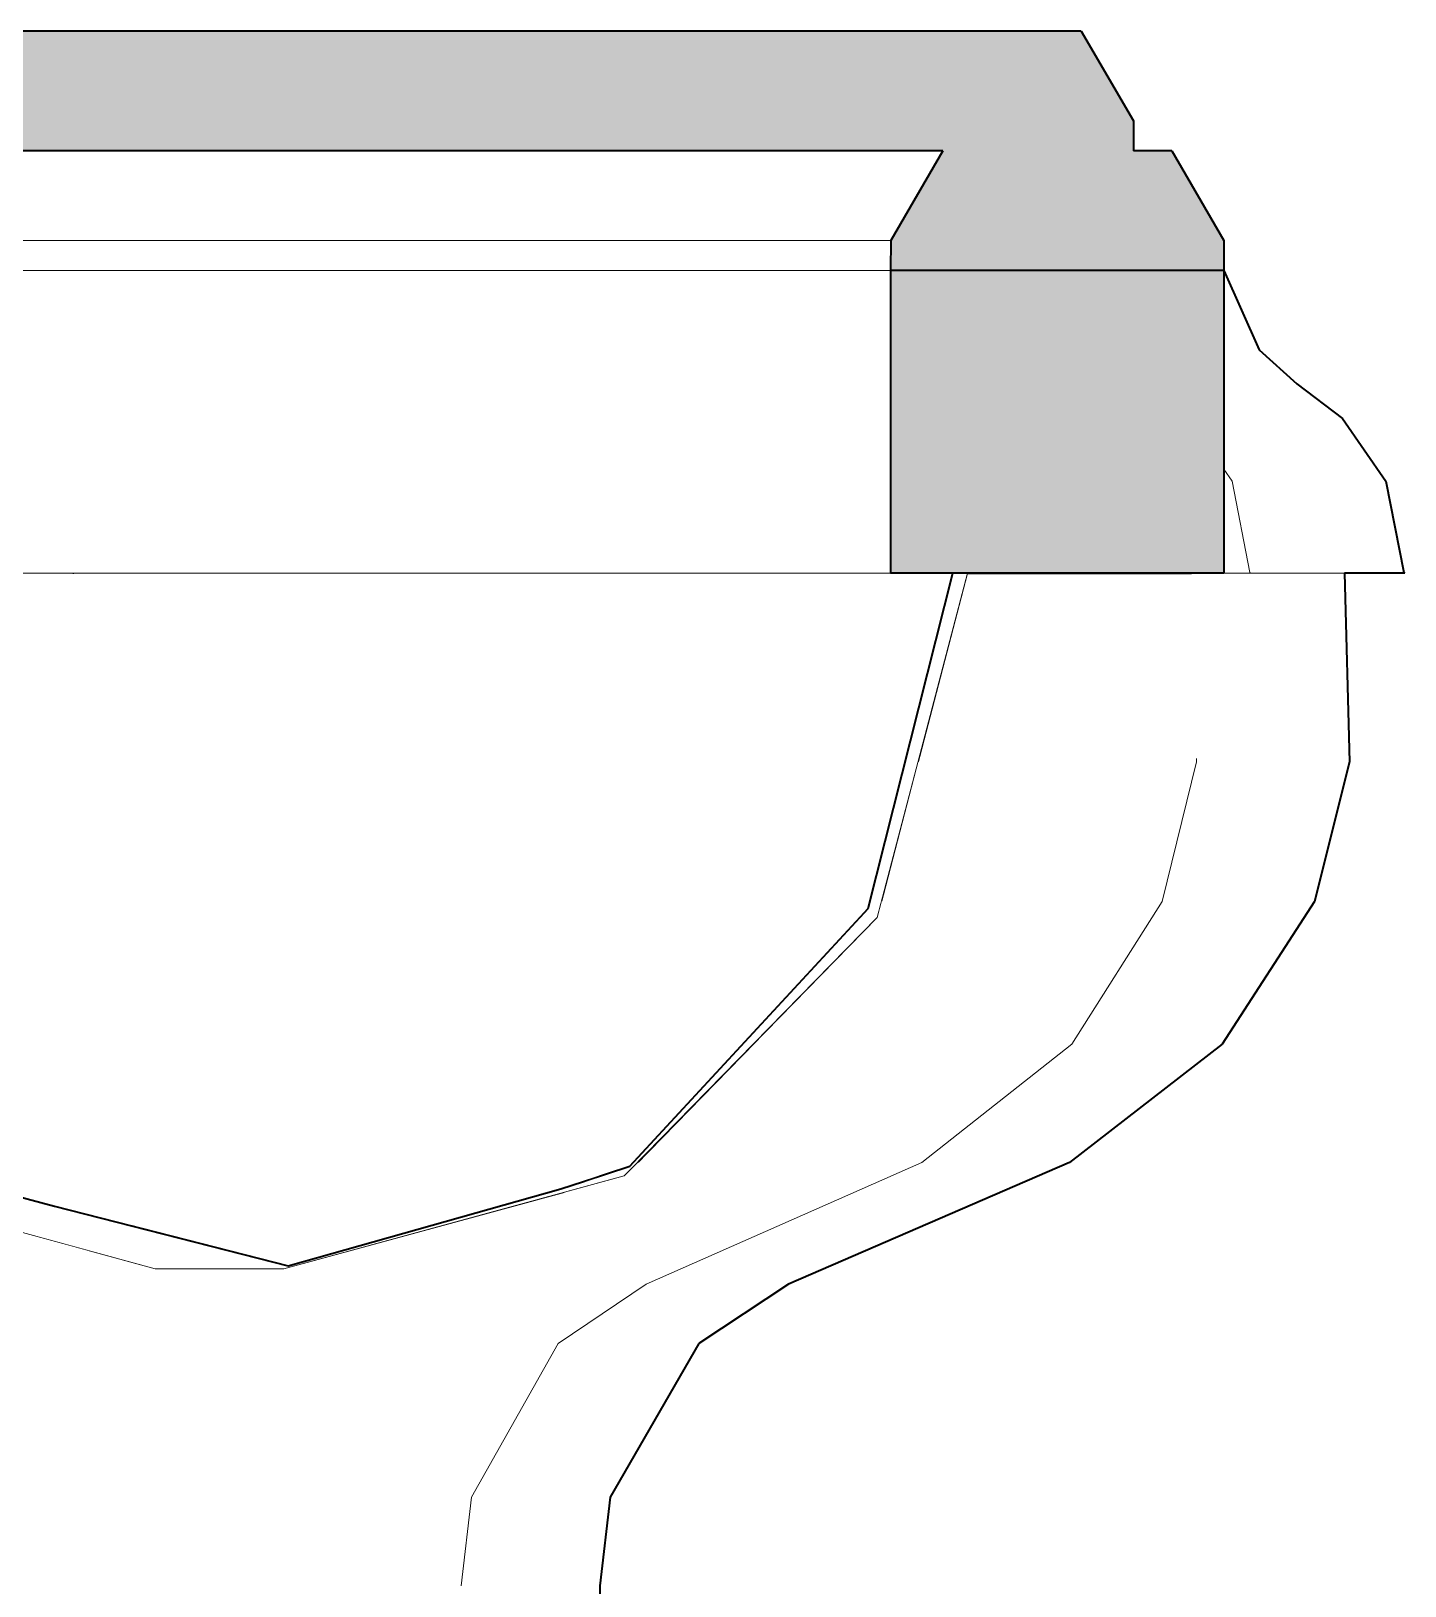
# Model space of a CAD drawing. Header units: millimetres. Extents: x -46169 to 237885, y -84465 to 18123.
# Drawn here: x 224892.7 to 225122.5, y -84152.6 to -83892.6 of the extents above; entities that cross this region are included whole.
import ezdxf

# ---------------------------------------------------------------- set-up
doc = ezdxf.new("R2010")
doc.units = ezdxf.units.MM
doc.header["$MEASUREMENT"] = 0
doc.linetypes.add('Wipeout_Contour', pattern=[1000, 0, -1000])
doc.layers.add('New_A-25-M_Wall_Ext', color=7, linetype='Continuous')
for name, color, linetype, lineweight, true_color in [('New_A-25-M_Wall_Ext_Pen_No__104', 7, 'Continuous', 15, 0xa6a6a6), ('New_A-25-M_Wall_Ext_Pen_No__44', 7, 'Continuous', 35, 0x444444), ('New_A-25-M_Wall_Ext_Pen_No__75', 7, 'Continuous', 20, 0x606060)]:
    doc.layers.add(name, color=color, linetype=linetype, lineweight=lineweight, true_color=true_color)

# ---------------------------------------------------------------- blocks, each defined once
blk = doc.blocks.new('Section Elem_420_4', base_point=(208268.76, -84332.61))
at = {"layer": 'New_A-25-M_Wall_Ext_Pen_No__44', "linetype": 'Continuous'}
for p, q in [((225068.3, -83892.61), (224803.06, -83892.61)), ((225068.3, -83892.61), (225077.05, -83907.61)), ((225077.05, -83907.61), (225077.05, -83912.61)), ((225083.45, -83912.61), (225077.05, -83912.61)), ((225083.45, -83912.61), (225092.19, -83927.61))]:
    blk.add_line(p, q, dxfattribs=at)
at = {"color": 254, "linetype": 'Wipeout_Contour', "lineweight": 0, "ltscale": 960117.741181}
blk.add_wipeout([(224833.07, -83983.22), (224901.05, -83983.22), (224901.05, -83932.64), (224833.07, -83932.64)], dxfattribs=at).dxf.layer = 'New_A-25-M_Wall_Ext'
at = {"color": 254, "linetype": 'Wipeout_Contour', "lineweight": 0, "ltscale": 720732.676478}
blk.add_wipeout([(225092.18, -83967.87), (225093.55, -83967.87), (225092.18, -83965.85)], dxfattribs=at).dxf.layer = 'New_A-25-M_Wall_Ext'
at = {"color": 254, "linetype": 'Wipeout_Contour', "lineweight": 0, "ltscale": 960929.177623}
blk.add_wipeout([(225061.43, -83983.22), (225061.51, -83983.32), (225086.8, -83983.32), (225086.8, -83983.22)], dxfattribs=at).dxf.layer = 'New_A-25-M_Wall_Ext'
at = {"color": 254, "linetype": 'Wipeout_Contour', "lineweight": 0, "ltscale": 960384.929528}
blk.add_wipeout([(224901.05, -83983.22), (224975.67, -83983.22), (224975.67, -83932.64), (224901.05, -83932.64)], dxfattribs=at).dxf.layer = 'New_A-25-M_Wall_Ext'
at = {"color": 254, "linetype": 'Wipeout_Contour', "lineweight": 0, "ltscale": 960991.925081}
blk.add_wipeout([(225092.18, -83983.14), (225096.5, -83983.14), (225093.55, -83967.87), (225092.18, -83967.87)], dxfattribs=at).dxf.layer = 'New_A-25-M_Wall_Ext'
at = {"color": 254, "linetype": 'Wipeout_Contour', "lineweight": 0, "ltscale": 960577.371686}
blk.add_wipeout([(224975.67, -83983.22), (225003.76, -83983.22), (225003.76, -83932.64), (224975.67, -83932.64)], dxfattribs=at).dxf.layer = 'New_A-25-M_Wall_Ext'
at = {"color": 254, "linetype": 'Wipeout_Contour', "lineweight": 0, "ltscale": 960334.885123}
blk.add_wipeout([(224899.84, -83983.27), (224926.45, -83998.79), (224930.53, -83983.22), (224899.85, -83983.22)], dxfattribs=at).dxf.layer = 'New_A-25-M_Wall_Ext'
at = {"color": 254, "linetype": 'Wipeout_Contour', "lineweight": 0, "ltscale": 961005.011698}
blk.add_wipeout([(225092.18, -83983.22), (225096.7, -83983.22), (225096.5, -83983.14), (225092.18, -83983.14)], dxfattribs=at).dxf.layer = 'New_A-25-M_Wall_Ext'
at = {"color": 254, "linetype": 'Wipeout_Contour', "lineweight": 0, "ltscale": 960655.72948}
blk.add_wipeout([(225003.76, -83983.22), (225017.49, -83983.22), (225017.49, -83932.64), (225003.76, -83932.64)], dxfattribs=at).dxf.layer = 'New_A-25-M_Wall_Ext'
at = {"color": 254, "linetype": 'Wipeout_Contour', "lineweight": 0, "ltscale": 960330.496143}
blk.add_wipeout([(224899.8, -83983.31), (224915.3, -84010.18), (224926.45, -83998.79), (224899.84, -83983.27)], dxfattribs=at).dxf.layer = 'New_A-25-M_Wall_Ext'
at = {"color": 254, "linetype": 'Wipeout_Contour', "lineweight": 0, "ltscale": 960716.978148}
blk.add_wipeout([(225036.44, -83932.64), (225017.49, -83932.64), (225017.49, -83983.22), (225036.44, -83983.22)], dxfattribs=at).dxf.layer = 'New_A-25-M_Wall_Ext'
at = {"color": 254, "linetype": 'Wipeout_Contour', "lineweight": 0, "ltscale": 960311.785984}
blk.add_wipeout([(224899.75, -83983.32), (224900.06, -84014.35), (224915.3, -84010.18), (224899.8, -83983.31)], dxfattribs=at).dxf.layer = 'New_A-25-M_Wall_Ext'
at = {"color": 254, "linetype": 'Wipeout_Contour', "lineweight": 0, "ltscale": 960467.050803}
blk.add_wipeout([(224926.45, -83998.79), (224959.55, -84017.09), (224968.44, -83983.22), (224930.53, -83983.22)], dxfattribs=at).dxf.layer = 'New_A-25-M_Wall_Ext'
at = {"color": 254, "linetype": 'Wipeout_Contour', "lineweight": 0, "ltscale": 960678.106363}
blk.add_wipeout([(225036.45, -83927.61), (225017.5, -83927.61), (225017.5, -83932.61), (225036.45, -83932.61)], dxfattribs=at).dxf.layer = 'New_A-25-M_Wall_Ext'
at = {"color": 254, "linetype": 'Wipeout_Contour', "lineweight": 0, "ltscale": 960281.340752}
blk.add_wipeout([(224899.7, -83983.31), (224884.83, -84010.18), (224900.06, -84014.35), (224899.75, -83983.32)], dxfattribs=at).dxf.layer = 'New_A-25-M_Wall_Ext'
at = {"color": 254, "linetype": 'Wipeout_Contour', "lineweight": 0, "ltscale": 960451.927126}
blk.add_wipeout([(224915.3, -84010.18), (224935.28, -84041.89), (224959.55, -84017.09), (224926.45, -83998.79)], dxfattribs=at).dxf.layer = 'New_A-25-M_Wall_Ext'
at = {"color": 254, "linetype": 'Wipeout_Contour', "lineweight": 0, "ltscale": 960616.854909}
blk.add_wipeout([(225003.76, -83932.61), (225017.5, -83932.61), (225017.5, -83927.61), (225003.76, -83927.61)], dxfattribs=at).dxf.layer = 'New_A-25-M_Wall_Ext'
at = {"color": 254, "linetype": 'Wipeout_Contour', "lineweight": 0, "ltscale": 960251.473758}
blk.add_wipeout([(224899.67, -83983.27), (224873.68, -83998.79), (224884.83, -84010.18), (224899.7, -83983.31)], dxfattribs=at).dxf.layer = 'New_A-25-M_Wall_Ext'
at = {"color": 254, "linetype": 'Wipeout_Contour', "lineweight": 0, "ltscale": 960601.082915}
blk.add_wipeout([(224959.55, -84017.09), (224987.58, -84031.42), (225000.22, -83983.22), (224968.44, -83983.22)], dxfattribs=at).dxf.layer = 'New_A-25-M_Wall_Ext'
at = {"layer": 'New_A-25-M_Wall_Ext_Pen_No__75', "linetype": 'Continuous'}
for p, q in [((225017.49, -83932.64), (225036.44, -83932.64)), ((225017.5, -83932.61), (225036.45, -83932.61))]:
    blk.add_line(p, q, dxfattribs=at)
at = {"color": 254, "linetype": 'Wipeout_Contour', "lineweight": 0, "ltscale": 960680.221026}
blk.add_wipeout([(225025.93, -83912.61), (225017.5, -83927.61), (225036.45, -83927.61), (225045.18, -83912.61)], dxfattribs=at).dxf.layer = 'New_A-25-M_Wall_Ext'
at = {"color": 254, "linetype": 'Wipeout_Contour', "lineweight": 0, "ltscale": 960538.488312}
blk.add_wipeout([(224975.67, -83932.61), (225003.76, -83932.61), (225003.76, -83927.61), (224975.67, -83927.61)], dxfattribs=at).dxf.layer = 'New_A-25-M_Wall_Ext'
at = {"color": 254, "linetype": 'Wipeout_Contour', "lineweight": 0, "ltscale": 960227.766025}
blk.add_wipeout([(224899.65, -83983.22), (224869.59, -83983.22), (224873.68, -83998.79), (224899.67, -83983.27)], dxfattribs=at).dxf.layer = 'New_A-25-M_Wall_Ext'
at = {"color": 254, "linetype": 'Wipeout_Contour', "lineweight": 0, "ltscale": 960390.98239}
blk.add_wipeout([(224900.06, -84014.35), (224902.13, -84050.96), (224935.28, -84041.89), (224915.3, -84010.18)], dxfattribs=at).dxf.layer = 'New_A-25-M_Wall_Ext'
at = {"layer": 'New_A-25-M_Wall_Ext_Pen_No__44', "linetype": 'Continuous'}
blk.add_line((225045.18, -83912.61), (225036.45, -83927.61), dxfattribs=at)
at = {"layer": 'New_A-25-M_Wall_Ext_Pen_No__75', "linetype": 'Continuous'}
for p, q in [((225003.76, -83932.61), (225017.5, -83932.61)), ((225003.76, -83932.64), (225017.49, -83932.64))]:
    blk.add_line(p, q, dxfattribs=at)
at = {"color": 254, "linetype": 'Wipeout_Contour', "lineweight": 0, "ltscale": 960617.699042}
blk.add_wipeout([(225003.76, -83927.61), (225017.5, -83927.61), (225025.93, -83912.61), (225011.1, -83912.61)], dxfattribs=at).dxf.layer = 'New_A-25-M_Wall_Ext'
at = {"color": 254, "linetype": 'Wipeout_Contour', "lineweight": 0, "ltscale": 960346.021935}
blk.add_wipeout([(224901.05, -83932.61), (224975.67, -83932.61), (224975.67, -83927.61), (224901.05, -83927.61)], dxfattribs=at).dxf.layer = 'New_A-25-M_Wall_Ext'
at = {"color": 254, "linetype": 'Wipeout_Contour', "lineweight": 0, "ltscale": 1680482.570212951}
blk.add_wipeout([(224899.85, -83983.22), (224899.65, -83983.22), (224899.67, -83983.27), (224899.7, -83983.31), (224899.75, -83983.32), (224899.8, -83983.31), (224899.84, -83983.27)], dxfattribs=at).dxf.layer = 'New_A-25-M_Wall_Ext'
at = {"color": 254, "linetype": 'Wipeout_Contour', "lineweight": 0, "ltscale": 960299.464192}
blk.add_wipeout([(224884.83, -84010.18), (224868.98, -84041.89), (224902.13, -84050.96), (224900.06, -84014.35)], dxfattribs=at).dxf.layer = 'New_A-25-M_Wall_Ext'
at = {"color": 254, "linetype": 'Wipeout_Contour', "lineweight": 0, "ltscale": 960575.689151}
blk.add_wipeout([(224935.28, -84041.89), (224953.04, -84066.7), (224987.58, -84031.42), (224959.55, -84017.09)], dxfattribs=at).dxf.layer = 'New_A-25-M_Wall_Ext'
at = {"layer": 'New_A-25-M_Wall_Ext_Pen_No__75', "linetype": 'Continuous'}
for p, q in [((225036.45, -83927.61), (225017.5, -83927.61)), ((224975.67, -83932.61), (225003.76, -83932.61)), ((224975.67, -83932.64), (225003.76, -83932.64)), ((224833.07, -83983.22), (224901.05, -83983.22)), ((224899.67, -83983.27), (224899.65, -83983.22)), ((224899.7, -83983.31), (224899.67, -83983.27)), ((224899.75, -83983.32), (224899.7, -83983.31)), ((224899.8, -83983.31), (224899.75, -83983.32)), ((224899.84, -83983.27), (224899.8, -83983.31)), ((224899.85, -83983.22), (224899.84, -83983.27)), ((224901.05, -83983.22), (224975.67, -83983.22))]:
    blk.add_line(p, q, dxfattribs=at)
at = {"color": 254, "linetype": 'Wipeout_Contour', "lineweight": 0, "ltscale": 960535.209997}
blk.add_wipeout([(224975.67, -83927.61), (225003.76, -83927.61), (225011.1, -83912.61), (224979.67, -83912.61)], dxfattribs=at).dxf.layer = 'New_A-25-M_Wall_Ext'
at = {"color": 254, "linetype": 'Wipeout_Contour', "lineweight": 0, "ltscale": 960078.798204}
blk.add_wipeout([(224833.06, -83932.61), (224901.05, -83932.61), (224901.05, -83927.61), (224833.06, -83927.61)], dxfattribs=at).dxf.layer = 'New_A-25-M_Wall_Ext'
at = {"color": 254, "linetype": 'Wipeout_Contour', "lineweight": 0, "ltscale": 960703.019164}
blk.add_wipeout([(224987.58, -84031.42), (225006.72, -84039.82), (225021.56, -83983.22), (225000.22, -83983.22)], dxfattribs=at).dxf.layer = 'New_A-25-M_Wall_Ext'
at = {"color": 254, "linetype": 'Wipeout_Contour', "lineweight": 0, "ltscale": 960474.19379}
blk.add_wipeout([(224902.13, -84050.96), (224905.87, -84079.61), (224953.04, -84066.7), (224935.28, -84041.89)], dxfattribs=at).dxf.layer = 'New_A-25-M_Wall_Ext'
at = {"layer": 'New_A-25-M_Wall_Ext_Pen_No__75', "linetype": 'Continuous'}
for p, q in [((225017.5, -83927.61), (225003.76, -83927.61)), ((224833.06, -83932.61), (224901.05, -83932.61)), ((224833.07, -83932.64), (224901.05, -83932.64)), ((224901.05, -83932.61), (224975.67, -83932.61)), ((224901.05, -83932.64), (224975.67, -83932.64)), ((224975.67, -83983.22), (225003.76, -83983.22))]:
    blk.add_line(p, q, dxfattribs=at)
at = {"color": 254, "linetype": 'Wipeout_Contour', "lineweight": 0, "ltscale": 960334.632567}
blk.add_wipeout([(224901.05, -83927.61), (224975.67, -83927.61), (224979.67, -83912.61), (224899.79, -83912.61)], dxfattribs=at).dxf.layer = 'New_A-25-M_Wall_Ext'
at = {"color": 254, "linetype": 'Wipeout_Contour', "lineweight": 0, "ltscale": 960670.485511}
blk.add_wipeout([(224953.04, -84066.7), (224966.17, -84081.24), (225006.72, -84039.82), (224987.58, -84031.42)], dxfattribs=at).dxf.layer = 'New_A-25-M_Wall_Ext'
at = {"color": 254, "linetype": 'Wipeout_Contour', "lineweight": 0, "ltscale": 1200385.891145645}
blk.add_wipeout([(224859.19, -84065.51), (224860.99, -84067.33), (224905.87, -84079.61), (224902.13, -84050.96), (224868.98, -84041.89)], dxfattribs=at).dxf.layer = 'New_A-25-M_Wall_Ext'
at = {"layer": 'New_A-25-M_Wall_Ext_Pen_No__75', "linetype": 'Continuous'}
blk.add_line((225003.76, -83927.61), (224975.67, -83927.61), dxfattribs=at)
at = {"color": 254, "linetype": 'Wipeout_Contour', "lineweight": 0, "ltscale": 960057.899851}
blk.add_wipeout([(224833.06, -83927.61), (224901.05, -83927.61), (224899.79, -83912.61), (224827.01, -83912.61)], dxfattribs=at).dxf.layer = 'New_A-25-M_Wall_Ext'
at = {"color": 254, "linetype": 'Wipeout_Contour', "lineweight": 0, "ltscale": 960754.897673}
blk.add_wipeout([(225006.72, -84039.82), (225012.09, -84041.4), (225027.35, -83983.22), (225021.56, -83983.22)], dxfattribs=at).dxf.layer = 'New_A-25-M_Wall_Ext'
at = {"color": 254, "linetype": 'Wipeout_Contour', "lineweight": 0, "ltscale": 1200663.513664995}
blk.add_wipeout([(224953.04, -84066.7), (224905.87, -84079.61), (224909.6, -84092.4), (224917.8, -84094.48), (224966.17, -84081.24)], dxfattribs=at).dxf.layer = 'New_A-25-M_Wall_Ext'
at = {"layer": 'New_A-25-M_Wall_Ext_Pen_No__104', "linetype": 'Continuous'}
blk.add_hatch(color=256, dxfattribs=at).paths.add_polyline_path([(225077.05, -83912.61), (225077.05, -83907.61), (225068.3, -83892.61), (224803.06, -83892.61), (224794.31, -83907.61), (224794.31, -83912.61)])
at = {"layer": 'New_A-25-M_Wall_Ext_Pen_No__44', "linetype": 'Continuous'}
blk.add_line((225045.18, -83912.61), (224820.91, -83912.61), dxfattribs=at)
at = {"layer": 'New_A-25-M_Wall_Ext_Pen_No__75', "linetype": 'Continuous'}
for p, q in [((224901.05, -83927.61), (224833.06, -83927.61)), ((224975.67, -83927.61), (224901.05, -83927.61))]:
    blk.add_line(p, q, dxfattribs=at)
at = {"color": 254, "linetype": 'Wipeout_Contour', "lineweight": 0, "ltscale": 960719.210659}
blk.add_wipeout([(224966.17, -84081.24), (224970.4, -84083.99), (225012.09, -84041.4), (225006.72, -84039.82)], dxfattribs=at).dxf.layer = 'New_A-25-M_Wall_Ext'
at = {"color": 254, "linetype": 'Wipeout_Contour', "lineweight": 0, "ltscale": 1200472.929874209}
blk.add_wipeout([(224860.99, -84067.33), (224877.62, -84083.99), (224896.6, -84089.08), (224909.6, -84092.4), (224905.87, -84079.61)], dxfattribs=at).dxf.layer = 'New_A-25-M_Wall_Ext'
at = {"color": 254, "linetype": 'Wipeout_Contour', "lineweight": 0, "ltscale": 1201014.770741819}
blk.add_wipeout([(225027.35, -83983.22), (225012.09, -84041.4), (225030.74, -84041.4), (225032.66, -84039.33), (225046.84, -83983.22)], dxfattribs=at).dxf.layer = 'New_A-25-M_Wall_Ext'
at = {"color": 254, "linetype": 'Wipeout_Contour', "lineweight": 0, "ltscale": 960592.83537}
blk.add_wipeout([(224966.17, -84081.24), (224917.8, -84094.48), (224925.19, -84096.37), (224970.4, -84083.99)], dxfattribs=at).dxf.layer = 'New_A-25-M_Wall_Ext'
at = {"layer": 'New_A-25-M_Wall_Ext_Pen_No__75', "linetype": 'Continuous'}
blk.add_line((225003.76, -83983.22), (225017.49, -83983.22), dxfattribs=at)
at = {"color": 254, "linetype": 'Wipeout_Contour', "lineweight": 0, "ltscale": 960843.817906}
blk.add_wipeout([(225034.2, -84040.82), (225049.31, -83983.22), (225046.84, -83983.22), (225032.66, -84039.33)], dxfattribs=at).dxf.layer = 'New_A-25-M_Wall_Ext'
at = {"color": 254, "linetype": 'Wipeout_Contour', "lineweight": 0, "ltscale": 1200954.722029862}
blk.add_wipeout([(224970.4, -84083.99), (224987.95, -84083.99), (224992.82, -84082.4), (225030.74, -84041.4), (225012.09, -84041.4)], dxfattribs=at).dxf.layer = 'New_A-25-M_Wall_Ext'
at = {"layer": 'New_A-25-M_Wall_Ext_Pen_No__44', "linetype": 'Continuous', "flags": 128}
blk.add_lwpolyline([(225036.45, -83927.61), (225036.44, -83932.64), (225036.44, -83983.22)], dxfattribs=at)
at = {"layer": 'New_A-25-M_Wall_Ext_Pen_No__75', "linetype": 'Continuous'}
blk.add_line((225017.49, -83983.22), (225036.44, -83983.22), dxfattribs=at)
at = {"color": 254, "linetype": 'Wipeout_Contour', "lineweight": 0, "ltscale": 960858.905397}
blk.add_wipeout([(225049.31, -83983.22), (225049.28, -83983.32), (225061.51, -83983.32), (225061.43, -83983.22)], dxfattribs=at).dxf.layer = 'New_A-25-M_Wall_Ext'
at = {"color": 254, "linetype": 'Wipeout_Contour', "lineweight": 0, "ltscale": 1200813.439636216}
blk.add_wipeout([(224970.4, -84083.99), (224925.19, -84096.37), (224935.68, -84099.04), (224981.28, -84086.17), (224987.95, -84083.99)], dxfattribs=at).dxf.layer = 'New_A-25-M_Wall_Ext'
at = {"color": 254, "linetype": 'Wipeout_Contour', "lineweight": 0, "ltscale": 960952.632431}
blk.add_wipeout([(225061.51, -83983.32), (225062.09, -84014.8), (225087.59, -84014.8), (225086.8, -83983.32)], dxfattribs=at).dxf.layer = 'New_A-25-M_Wall_Ext'
at = {"color": 254, "linetype": 'Wipeout_Contour', "lineweight": 0, "ltscale": 1200515.123194808}
blk.add_wipeout([(224856.51, -84083.99), (224913.45, -84099.58), (224934.93, -84099.58), (224896.6, -84089.08), (224877.62, -84083.99)], dxfattribs=at).dxf.layer = 'New_A-25-M_Wall_Ext'
at = {"color": 254, "linetype": 'Wipeout_Contour', "lineweight": 0, "ltscale": 960873.502517}
blk.add_wipeout([(225049.28, -83983.32), (225041.02, -84014.8), (225062.09, -84014.8), (225061.51, -83983.32)], dxfattribs=at).dxf.layer = 'New_A-25-M_Wall_Ext'
at = {"color": 254, "linetype": 'Wipeout_Contour', "lineweight": 0, "ltscale": 1200848.197443008}
blk.add_wipeout([(224934.93, -84099.58), (224991.88, -84083.99), (224992.93, -84082.98), (224981.28, -84086.17), (224935.68, -84099.04)], dxfattribs=at).dxf.layer = 'New_A-25-M_Wall_Ext'
at = {"color": 254, "linetype": 'Wipeout_Contour', "lineweight": 0, "ltscale": 960982.450951}
blk.add_wipeout([(225062.09, -84014.8), (225057.33, -84038.12), (225081.88, -84038.12), (225087.59, -84014.8)], dxfattribs=at).dxf.layer = 'New_A-25-M_Wall_Ext'
at = {"color": 254, "linetype": 'Wipeout_Contour', "lineweight": 0, "ltscale": 960809.991443}
blk.add_wipeout([(224992.93, -84082.98), (225034.2, -84040.82), (225032.66, -84039.33), (224992.82, -84082.4)], dxfattribs=at).dxf.layer = 'New_A-25-M_Wall_Ext'
at = {"color": 254, "linetype": 'Wipeout_Contour', "lineweight": 0, "ltscale": 720388.405446}
blk.add_wipeout([(224896.6, -84089.08), (224934.93, -84099.58), (224935.68, -84099.04)], dxfattribs=at).dxf.layer = 'New_A-25-M_Wall_Ext'
at = {"color": 254, "linetype": 'Wipeout_Contour', "lineweight": 0, "ltscale": 960894.745366}
blk.add_wipeout([(225041.02, -84014.8), (225034.91, -84038.12), (225057.33, -84038.12), (225062.09, -84014.8)], dxfattribs=at).dxf.layer = 'New_A-25-M_Wall_Ext'
at = {"color": 254, "linetype": 'Wipeout_Contour', "lineweight": 0, "ltscale": 720562.623479}
blk.add_wipeout([(224981.28, -84086.17), (224992.93, -84082.98), (224992.82, -84082.4)], dxfattribs=at).dxf.layer = 'New_A-25-M_Wall_Ext'
at = {"color": 254, "linetype": 'Wipeout_Contour', "lineweight": 0, "ltscale": 960979.7146}
blk.add_wipeout([(225057.33, -84038.12), (225044.73, -84062), (225066.74, -84062), (225081.88, -84038.12)], dxfattribs=at).dxf.layer = 'New_A-25-M_Wall_Ext'
at = {"color": 254, "linetype": 'Wipeout_Contour', "lineweight": 0, "ltscale": 1201100.453117468}
blk.add_wipeout([(225013.46, -84062), (225044.73, -84062), (225057.33, -84038.12), (225034.91, -84038.12), (225034.2, -84040.82)], dxfattribs=at).dxf.layer = 'New_A-25-M_Wall_Ext'
at = {"layer": 'New_A-25-M_Wall_Ext_Pen_No__44', "linetype": 'Continuous'}
blk.add_line((225032.66, -84039.33), (225046.84, -83983.22), dxfattribs=at)
at = {"layer": 'New_A-25-M_Wall_Ext_Pen_No__75', "linetype": 'Continuous'}
blk.add_line((225049.31, -83983.22), (225034.2, -84040.82), dxfattribs=at)
at = {"color": 254, "linetype": 'Wipeout_Contour', "lineweight": 0, "ltscale": 960941.300933}
blk.add_wipeout([(225044.73, -84062), (225023.87, -84081.81), (225041.66, -84081.81), (225066.74, -84062)], dxfattribs=at).dxf.layer = 'New_A-25-M_Wall_Ext'
at = {"color": 254, "linetype": 'Wipeout_Contour', "lineweight": 0, "ltscale": 960846.754296}
blk.add_wipeout([(224994.07, -84081.81), (225023.87, -84081.81), (225044.73, -84062), (225013.46, -84062)], dxfattribs=at).dxf.layer = 'New_A-25-M_Wall_Ext'
at = {"color": 254, "linetype": 'Wipeout_Contour', "lineweight": 0, "ltscale": 960847.298833}
blk.add_wipeout([(225023.87, -84081.81), (224985.52, -84102.13), (224995.57, -84102.13), (225041.66, -84081.81)], dxfattribs=at).dxf.layer = 'New_A-25-M_Wall_Ext'
at = {"color": 254, "linetype": 'Wipeout_Contour', "lineweight": 0, "ltscale": 1681337.786104998}
blk.add_wipeout([(224964.97, -84102.13), (224985.52, -84102.13), (225023.87, -84081.81), (224994.07, -84081.81), (224992.93, -84082.98), (224991.88, -84083.99), (224982.1, -84086.67)], dxfattribs=at).dxf.layer = 'New_A-25-M_Wall_Ext'
at = {"layer": 'New_A-25-M_Wall_Ext_Pen_No__75', "linetype": 'Continuous'}
blk.add_line((224991.88, -84083.99), (224992.93, -84082.98), dxfattribs=at)
at = {"color": 254, "linetype": 'Wipeout_Contour', "lineweight": 0, "ltscale": 960764.09348}
blk.add_wipeout([(224985.52, -84102.13), (224973.27, -84112.07), (224980.84, -84112.07), (224995.57, -84102.13)], dxfattribs=at).dxf.layer = 'New_A-25-M_Wall_Ext'
at = {"color": 254, "linetype": 'Wipeout_Contour', "lineweight": 0, "ltscale": 960713.902489}
blk.add_wipeout([(224964.97, -84102.13), (224957.78, -84112.07), (224973.27, -84112.07), (224985.52, -84102.13)], dxfattribs=at).dxf.layer = 'New_A-25-M_Wall_Ext'
at = {"color": 254, "linetype": 'Wipeout_Contour', "lineweight": 0, "ltscale": 1440845.601747582}
blk.add_wipeout([(224913.45, -84099.58), (224902.34, -84096.54), (224904.11, -84102.13), (224964.97, -84102.13), (224982.1, -84086.67), (224934.93, -84099.58)], dxfattribs=at).dxf.layer = 'New_A-25-M_Wall_Ext'
at = {"color": 254, "linetype": 'Wipeout_Contour', "lineweight": 0, "ltscale": 960738.880111}
blk.add_wipeout([(224973.27, -84112.07), (224961.19, -84137.75), (224966.33, -84137.75), (224980.84, -84112.07)], dxfattribs=at).dxf.layer = 'New_A-25-M_Wall_Ext'
at = {"layer": 'New_A-25-M_Wall_Ext_Pen_No__44', "linetype": 'Continuous', "flags": 128}
blk.add_lwpolyline([(224935.68, -84099.04), (224981.28, -84086.17), (224992.82, -84082.4)], dxfattribs=at)
at = {"layer": 'New_A-25-M_Wall_Ext_Pen_No__75', "linetype": 'Continuous'}
for p in [(224991.88, -84083.99), (224913.45, -84099.58)]:
    blk.add_line(p, (224934.93, -84099.58), dxfattribs=at)
at = {"color": 254, "linetype": 'Wipeout_Contour', "lineweight": 0, "ltscale": 1680494.536978536}
blk.add_wipeout([(224854.37, -84081.81), (224815.86, -84081.81), (224840.92, -84097.33), (224852.01, -84102.13), (224904.11, -84102.13), (224902.34, -84096.54), (224856.51, -84083.99)], dxfattribs=at).dxf.layer = 'New_A-25-M_Wall_Ext'
at = {"color": 254, "linetype": 'Wipeout_Contour', "lineweight": 0, "ltscale": 960702.728784}
blk.add_wipeout([(224957.78, -84112.07), (224950.69, -84137.75), (224961.19, -84137.75), (224973.27, -84112.07)], dxfattribs=at).dxf.layer = 'New_A-25-M_Wall_Ext'
at = {"layer": 'New_A-25-M_Wall_Ext_Pen_No__44', "linetype": 'Continuous', "flags": 128}
blk.add_lwpolyline([(224877.62, -84083.99), (224896.6, -84089.08), (224935.68, -84099.04)], dxfattribs=at)
at = {"layer": 'New_A-25-M_Wall_Ext_Pen_No__75', "linetype": 'Continuous'}
blk.add_line((224913.45, -84099.58), (224856.51, -84083.99), dxfattribs=at)
at = {"color": 254, "linetype": 'Wipeout_Contour', "lineweight": 0, "ltscale": 960574.696034}
blk.add_wipeout([(224904.11, -84102.13), (224906.17, -84112.07), (224957.78, -84112.07), (224964.97, -84102.13)], dxfattribs=at).dxf.layer = 'New_A-25-M_Wall_Ext'
at = {"color": 254, "linetype": 'Wipeout_Contour', "lineweight": 0, "ltscale": 960739.364941}
blk.add_wipeout([(224961.19, -84137.75), (224959.78, -84152.58), (224964.63, -84152.58), (224966.33, -84137.75)], dxfattribs=at).dxf.layer = 'New_A-25-M_Wall_Ext'
at = {"color": 254, "linetype": 'Wipeout_Contour', "lineweight": 0, "ltscale": 960383.56465}
blk.add_wipeout([(224852.01, -84102.13), (224867.02, -84112.07), (224906.17, -84112.07), (224904.11, -84102.13)], dxfattribs=at).dxf.layer = 'New_A-25-M_Wall_Ext'
at = {"color": 254, "linetype": 'Wipeout_Contour', "lineweight": 0, "ltscale": 960710.902703}
blk.add_wipeout([(224950.69, -84137.75), (224949.87, -84152.58), (224959.78, -84152.58), (224961.19, -84137.75)], dxfattribs=at).dxf.layer = 'New_A-25-M_Wall_Ext'
at = {"color": 254, "linetype": 'Wipeout_Contour', "lineweight": 0, "ltscale": 960792.132436}
blk.add_wipeout([(224966.33, -84137.75), (224964.63, -84152.58), (224987.81, -84152.58), (224989.54, -84137.75)], dxfattribs=at).dxf.layer = 'New_A-25-M_Wall_Ext'
at = {"color": 254, "linetype": 'Wipeout_Contour', "lineweight": 0, "ltscale": 960590.113824}
blk.add_wipeout([(224906.17, -84112.07), (224908.19, -84137.75), (224950.69, -84137.75), (224957.78, -84112.07)], dxfattribs=at).dxf.layer = 'New_A-25-M_Wall_Ext'
at = {"color": 254, "linetype": 'Wipeout_Contour', "lineweight": 0, "ltscale": 960794.427234}
blk.add_wipeout([(224980.84, -84112.07), (224966.33, -84137.75), (224989.54, -84137.75), (225004.34, -84112.07)], dxfattribs=at).dxf.layer = 'New_A-25-M_Wall_Ext'
at = {"layer": 'New_A-25-M_Wall_Ext_Pen_No__75', "linetype": 'Continuous'}
blk.add_line((224966.33, -84137.75), (224964.63, -84152.58), dxfattribs=at)
at = {"color": 254, "linetype": 'Wipeout_Contour', "lineweight": 0, "ltscale": 960824.78995}
blk.add_wipeout([(224995.57, -84102.13), (224980.84, -84112.07), (225004.34, -84112.07), (225019.36, -84102.13)], dxfattribs=at).dxf.layer = 'New_A-25-M_Wall_Ext'
at = {"color": 254, "linetype": 'Wipeout_Contour', "lineweight": 0, "ltscale": 960440.204379}
blk.add_wipeout([(224867.02, -84112.07), (224881.82, -84137.75), (224908.19, -84137.75), (224906.17, -84112.07)], dxfattribs=at).dxf.layer = 'New_A-25-M_Wall_Ext'
at = {"layer": 'New_A-25-M_Wall_Ext_Pen_No__44', "linetype": 'Continuous', "flags": 128}
blk.add_lwpolyline([(225004.34, -84112.07), (224989.54, -84137.75), (224987.81, -84152.58), (224987.78, -84203.17), (224983.84, -84217.89)], dxfattribs=at)
at = {"layer": 'New_A-25-M_Wall_Ext_Pen_No__75', "linetype": 'Continuous'}
blk.add_line((224980.84, -84112.07), (224966.33, -84137.75), dxfattribs=at)
at = {"color": 254, "linetype": 'Wipeout_Contour', "lineweight": 0, "ltscale": 960918.657891}
blk.add_wipeout([(225041.66, -84081.81), (224995.57, -84102.13), (225019.36, -84102.13), (225066.34, -84081.81)], dxfattribs=at).dxf.layer = 'New_A-25-M_Wall_Ext'
at = {"color": 254, "linetype": 'Wipeout_Contour', "lineweight": 0, "ltscale": 960613.12732}
blk.add_wipeout([(224908.19, -84137.75), (224908.43, -84152.58), (224949.87, -84152.58), (224950.69, -84137.75)], dxfattribs=at).dxf.layer = 'New_A-25-M_Wall_Ext'
at = {"layer": 'New_A-25-M_Wall_Ext_Pen_No__44', "linetype": 'Continuous'}
blk.add_line((224992.82, -84082.4), (225032.66, -84039.33), dxfattribs=at)
at = {"layer": 'New_A-25-M_Wall_Ext_Pen_No__75', "linetype": 'Continuous'}
for p, q in [((225034.2, -84040.82), (224992.93, -84082.98)), ((224995.57, -84102.13), (224980.84, -84112.07))]:
    blk.add_line(p, q, dxfattribs=at)
at = {"color": 254, "linetype": 'Wipeout_Contour', "lineweight": 0, "ltscale": 961025.196294}
blk.add_wipeout([(225066.74, -84062), (225041.66, -84081.81), (225066.34, -84081.81), (225091.91, -84062)], dxfattribs=at).dxf.layer = 'New_A-25-M_Wall_Ext'
at = {"color": 254, "linetype": 'Wipeout_Contour', "lineweight": 0, "ltscale": 960486.438762}
blk.add_wipeout([(224881.82, -84137.75), (224883.55, -84152.58), (224908.43, -84152.58), (224908.19, -84137.75)], dxfattribs=at).dxf.layer = 'New_A-25-M_Wall_Ext'
at = {"layer": 'New_A-25-M_Wall_Ext_Pen_No__75', "linetype": 'Continuous'}
blk.add_line((225041.66, -84081.81), (224995.57, -84102.13), dxfattribs=at)
at = {"color": 254, "linetype": 'Wipeout_Contour', "lineweight": 0, "ltscale": 961070.702221}
blk.add_wipeout([(225081.88, -84038.12), (225066.74, -84062), (225091.91, -84062), (225107.34, -84038.12)], dxfattribs=at).dxf.layer = 'New_A-25-M_Wall_Ext'
at = {"layer": 'New_A-25-M_Wall_Ext_Pen_No__75', "linetype": 'Continuous'}
blk.add_line((225066.74, -84062), (225041.66, -84081.81), dxfattribs=at)
at = {"color": 254, "linetype": 'Wipeout_Contour', "lineweight": 0, "ltscale": 961077.136234}
blk.add_wipeout([(225087.59, -84014.8), (225081.88, -84038.12), (225107.34, -84038.12), (225113.17, -84014.8)], dxfattribs=at).dxf.layer = 'New_A-25-M_Wall_Ext'
at = {"layer": 'New_A-25-M_Wall_Ext_Pen_No__75', "linetype": 'Continuous'}
blk.add_line((225081.88, -84038.12), (225066.74, -84062), dxfattribs=at)
at = {"color": 254, "linetype": 'Wipeout_Contour', "lineweight": 0, "ltscale": 961048.054894}
blk.add_wipeout([(225086.8, -83983.22), (225087.59, -84014.8), (225113.17, -84014.8), (225112.36, -83983.22)], dxfattribs=at).dxf.layer = 'New_A-25-M_Wall_Ext'
at = {"layer": 'New_A-25-M_Wall_Ext_Pen_No__44', "linetype": 'Continuous'}
blk.add_line((225092.18, -83983.22), (225036.44, -83983.22), dxfattribs=at)
at = {"layer": 'New_A-25-M_Wall_Ext_Pen_No__75', "linetype": 'Continuous'}
for p, q in [((225087.58, -84014.21), (225087.59, -84014.8)), ((225087.59, -84014.8), (225081.88, -84038.12))]:
    blk.add_line(p, q, dxfattribs=at)
at = {"color": 254, "linetype": 'Wipeout_Contour', "lineweight": 0, "ltscale": 961061.516653}
blk.add_wipeout([(225122.25, -83983.14), (225096.5, -83983.14), (225096.7, -83983.22), (225122.46, -83983.22)], dxfattribs=at).dxf.layer = 'New_A-25-M_Wall_Ext'
at = {"color": 254, "linetype": 'Wipeout_Contour', "lineweight": 0, "ltscale": 961044.8223}
blk.add_wipeout([(225093.55, -83967.87), (225096.5, -83983.14), (225122.25, -83983.14), (225119.24, -83967.87)], dxfattribs=at).dxf.layer = 'New_A-25-M_Wall_Ext'
at = {"layer": 'New_A-25-M_Wall_Ext_Pen_No__44', "linetype": 'Continuous'}
for p, q in [((225122.46, -83983.22), (225112.36, -83983.22)), ((225122.25, -83983.14), (225122.46, -83983.22))]:
    blk.add_line(p, q, dxfattribs=at)
at = {"layer": 'New_A-25-M_Wall_Ext_Pen_No__44', "linetype": 'Continuous', "flags": 128}
blk.add_lwpolyline([(225112.36, -83983.22), (225113.17, -84014.8), (225107.34, -84038.12), (225091.91, -84062), (225066.34, -84081.81), (225019.36, -84102.13), (225004.34, -84112.07)], dxfattribs=at)
at = {"layer": 'New_A-25-M_Wall_Ext_Pen_No__75', "linetype": 'Continuous'}
for p, q in [((225112.36, -83983.22), (225092.18, -83983.22)), ((225096.5, -83983.14), (225096.7, -83983.22)), ((225122.46, -83983.22), (225112.36, -83983.22))]:
    blk.add_line(p, q, dxfattribs=at)
at = {"color": 254, "linetype": 'Wipeout_Contour', "lineweight": 0, "ltscale": 1201257.035194388}
blk.add_wipeout([(225092.18, -83957.37), (225092.18, -83965.85), (225093.55, -83967.87), (225119.24, -83967.87), (225111.99, -83957.37)], dxfattribs=at).dxf.layer = 'New_A-25-M_Wall_Ext'
at = {"layer": 'New_A-25-M_Wall_Ext_Pen_No__75', "linetype": 'Continuous'}
for p, q in [((225092.18, -83965.85), (225093.55, -83967.87)), ((225093.55, -83967.87), (225096.5, -83983.14))]:
    blk.add_line(p, q, dxfattribs=at)
at = {"color": 254, "linetype": 'Wipeout_Contour', "lineweight": 0, "ltscale": 960986.910368}
blk.add_wipeout([(225104.36, -83951.61), (225092.18, -83951.61), (225092.18, -83957.37), (225111.99, -83957.37)], dxfattribs=at).dxf.layer = 'New_A-25-M_Wall_Ext'
at = {"color": 254, "linetype": 'Wipeout_Contour', "lineweight": 0, "ltscale": 960965.962848}
blk.add_wipeout([(225092.18, -83951.61), (225104.36, -83951.61), (225098.08, -83945.88), (225092.18, -83945.88)], dxfattribs=at).dxf.layer = 'New_A-25-M_Wall_Ext'
at = {"color": 254, "linetype": 'Wipeout_Contour', "lineweight": 0, "ltscale": 720709.952677}
blk.add_wipeout([(225092.18, -83945.88), (225098.08, -83945.88), (225092.18, -83932.66)], dxfattribs=at).dxf.layer = 'New_A-25-M_Wall_Ext'
at = {"layer": 'New_A-25-M_Wall_Ext_Pen_No__104', "linetype": 'Continuous'}
for points in [[(225092.19, -83932.61), (225092.19, -83927.61), (225083.45, -83912.61), (225045.18, -83912.61), (225036.45, -83927.61), (225036.45, -83932.61)], [(225092.18, -83983.22), (225092.18, -83932.64), (225036.44, -83932.64), (225036.44, -83983.22)]]:
    blk.add_hatch(color=256, dxfattribs=at).paths.add_polyline_path(points)
at = {"layer": 'New_A-25-M_Wall_Ext_Pen_No__44', "linetype": 'Continuous'}
for p, q in [((225092.18, -83932.64), (225036.44, -83932.64)), ((225092.19, -83932.61), (225036.45, -83932.61))]:
    blk.add_line(p, q, dxfattribs=at)
at = {"layer": 'New_A-25-M_Wall_Ext_Pen_No__44', "linetype": 'Continuous', "flags": 128}
for points in [[(225092.19, -83927.61), (225092.18, -83932.64), (225092.18, -83983.22)], [(225092.17, -83932.64), (225098.08, -83945.88), (225104.36, -83951.61), (225111.99, -83957.37), (225119.24, -83967.87), (225122.25, -83983.14)]]:
    blk.add_lwpolyline(points, dxfattribs=at)

msp = doc.modelspace()

# ---------------------------------------------------------------- block references
at = {"layer": 'New_A-25-M_Wall_Ext'}
msp.add_blockref('Section Elem_420_4', (208268.76, -84332.61), dxfattribs=at)

doc.saveas('drawing.dxf')
